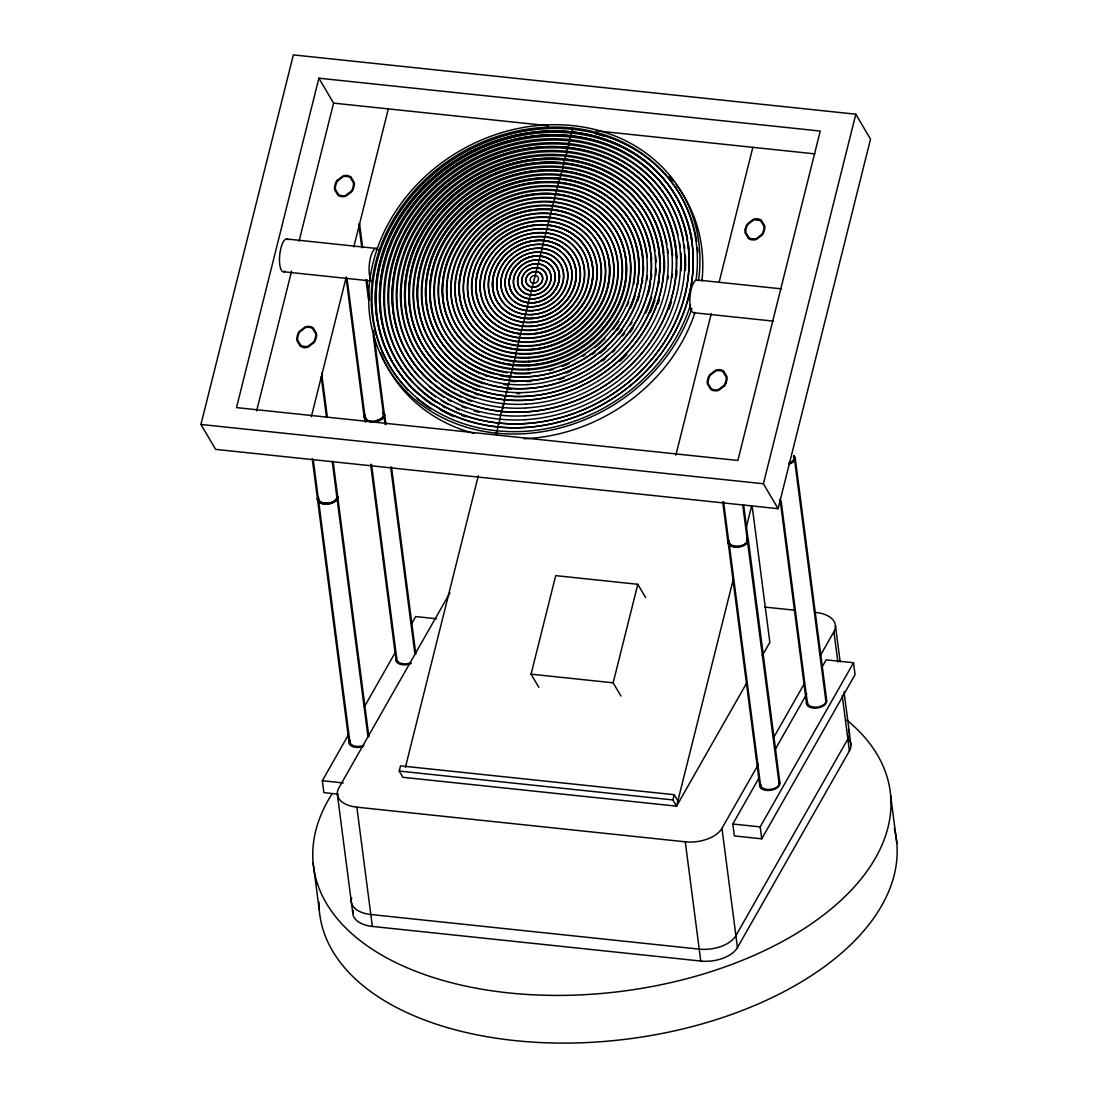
<?xml version="1.0" encoding="UTF-8"?>
<svg xmlns="http://www.w3.org/2000/svg" width="1098" height="1098" viewBox="0 0 1098 1098"><rect width="100%" height="100%" fill="white"/><g stroke="black" fill="none" stroke-linecap="round" stroke-linejoin="round"><path stroke-width="1.5" d="M497.27 430.8L498.368 423.018M499.206 422.552L501.278 411.379L501.978 412.505L502.253 407.495L502.925 408.58L503.227 403.611M505.162 395.843L503.872 404.668L503.227 403.57M506.137 391.972L505.766 396.831L505.176 395.815M507.811 387.402L508.072 384.204M500.263 375.64A108.057 93.742 -30.5 0 0 510.515 377.232L510.982 372.551M513.905 360.913L511.462 373.32L510.995 372.524M518.75 341.505L514.317 361.558L513.905 360.871M521.66 329.867L518.764 341.464M526.518 310.459L521.674 329.825M534.287 279.4L526.532 310.418M200.934 424.459L293.358 54.9L855.822 114.206L870.522 139.13L778.098 508.69L215.633 449.384L200.934 424.459L763.398 483.765L778.098 508.69M318.9 78.191L236.509 407.605L737.87 460.46L820.247 131.06L318.9 78.191L333.586 103.116L299.054 241.203M256.616 410.899L291.574 271.151M311.352 416.664L346.295 276.916M353.789 246.981L388.321 108.894M746.956 682.544L676.56 806.152L402.911 777.302L399.233 771.07L400.537 765.855L674.186 794.705L677.864 800.936M405.395 767.365L478.316 475.791M538.844 687.348L531.061 674.158L555.698 575.626L637.801 584.287L645.583 597.477M620.933 696.008L613.151 682.819L637.801 584.287M675.874 455.107L711.243 313.699M719.149 282.09L752.844 147.338M733.327 579.195L676.56 806.152L672.882 799.92L674.186 794.705M746.16 527.836L751.554 506.302M763.398 483.765L855.822 114.206M534.301 279.317L535.275 275.488M535.275 275.447L540.12 256.067M540.134 256.04L543.03 244.429M543.043 244.387L547.888 225.021M547.902 224.98L550.798 213.369M335.48 183.201L334.533 186.976A13.574 11.776 -30.5 0 0 334.684 189.83L337.978 195.266A8.935 7.741 -30.5 0 0 340.696 196.46L342.905 196.693A8.935 7.741 -30.5 0 0 346.062 196.117L351.827 191.642A13.574 11.776 -30.5 0 0 353.364 188.952L354.311 185.191A13.574 11.776 -30.5 0 0 354.16 182.337L350.866 176.902M336.249 183.448L335.384 186.893A12.407 10.76 -30.5 0 0 335.521 189.515L338.527 194.47A8.166 7.082 -30.5 0 0 341.011 195.568L343.029 195.773A8.166 7.082 -30.5 0 0 345.925 195.252L351.195 191.162A12.407 10.76 -30.5 0 0 352.595 188.719L353.46 185.274A12.407 10.76 -30.5 0 0 353.323 182.652L350.317 177.698A8.166 7.082 -30.5 0 0 347.833 176.6L345.815 176.38A8.166 7.082 -30.5 0 0 342.919 176.915L337.649 181.005M725.339 382.873L726.203 379.428A12.407 10.76 -30.5 0 0 726.066 376.82L723.06 371.851A8.166 7.082 -30.5 0 0 720.576 370.767L718.559 370.548A8.166 7.082 -30.5 0 0 715.663 371.083L710.392 375.173A12.407 10.76 -30.5 0 0 708.992 377.616L708.128 381.061A12.407 10.76 -30.5 0 0 708.265 383.682L711.271 388.637A8.166 7.082 -30.5 0 0 713.755 389.735L715.772 389.941A8.166 7.082 -30.5 0 0 718.668 389.419L723.939 385.329M726.107 383.12L727.054 379.359A13.574 11.776 -30.5 0 0 726.903 376.504L723.609 371.069M550.812 213.341L553.708 201.73M553.721 201.689L555.657 193.962M555.657 193.934L558.566 182.323M558.58 182.282L563.027 167.774L562.451 166.8L564.015 163.931L563.425 162.916M563.425 162.875L566.993 152.402L566.335 151.263M338.362 794.183L323.883 792.646L322.332 780.719L348.395 734.878M364.385 706.783L395.486 652.061M411.476 623.966L415.675 616.568L436.606 618.778M449.947 592.81L338.843 787.925A29.07 16.333 -7.4 0 0 356.864 807.181L372.359 926.424L700.771 961.052A29.07 16.333 -7.4 0 0 737.444 947.56L849.399 750.963A29.07 16.333 -7.4 0 0 849.166 739.997M762.218 655.739L769.849 642.33L752.185 506.343M737.444 947.56L721.962 828.317L758.43 764.277M773.692 737.458L804.23 683.848M820.343 655.547L833.917 631.707A29.07 16.333 -7.4 0 0 815.883 612.451M821.949 667.241L826.149 659.857L853.517 662.739L855.067 674.666L761.724 838.817L734.356 835.935L732.805 824.008L758.883 778.166M774.859 750.058L806.81 693.867M761.724 838.817L760.173 826.89L853.517 662.739M566.335 151.236L568.984 144.703L568.27 143.509L569.972 140.86L569.244 139.624L570.96 137.017L570.219 135.74L571.962 133.174L571.18 131.856M571.193 131.829L572.95 129.331L572.154 127.986M337.017 180.525L342.782 176.051A8.935 7.741 -30.5 0 1 350.687 176.888M724.57 385.81L718.806 390.284A8.935 7.741 -30.5 0 1 715.649 390.861L713.439 390.627A8.935 7.741 -30.5 0 1 710.722 389.433L707.428 383.998A13.574 11.776 -30.5 0 1 707.277 381.143L708.224 377.369A13.574 11.776 -30.5 0 1 709.761 374.692L715.525 370.218A8.935 7.741 -30.5 0 1 723.431 371.055M345.939 175.474L348.148 175.707M756.289 219.669L758.306 219.888M753.503 239.062L751.499 238.856M305.299 346.666L303.281 346.446M305.162 347.572L302.966 347.339M718.682 369.642L720.892 369.875M333.586 103.116L548.451 125.776M596.2 130.813L814.84 153.871M697.038 279.963L781.543 288.87M286.688 238.98L376.257 248.423M693.758 312.738L773.198 321.11M283.421 271.741L371.302 281.006M764.839 607.07L795.474 610.296M531.061 674.158L613.151 682.819M399.233 771.07L672.882 799.92M322.332 780.719L343.262 782.929M732.805 824.008L760.173 826.89M356.864 807.181L685.276 841.809A29.07 16.333 -7.4 0 0 721.962 828.317M749.014 237.758L745.995 232.79A12.407 10.76 -30.5 0 1 745.858 230.182L746.722 226.737A12.407 10.76 -30.5 0 1 748.136 224.28L753.406 220.19A8.166 7.082 -30.5 0 1 760.64 220.959L763.796 225.941A12.407 10.76 -30.5 0 1 763.934 228.549L763.083 231.994A12.407 10.76 -30.5 0 1 761.669 234.45L756.398 238.541A8.166 7.082 -30.5 0 1 749.165 237.772M300.797 345.362L297.791 340.394A12.407 10.76 -30.5 0 1 297.654 337.786L298.505 334.341A12.407 10.76 -30.5 0 1 299.919 331.884L305.189 327.794A8.166 7.082 -30.5 0 1 308.085 327.273L310.089 327.478A8.166 7.082 -30.5 0 1 312.573 328.577L315.593 333.531A12.407 10.76 -30.5 0 1 315.73 336.153L314.865 339.598A12.407 10.76 -30.5 0 1 313.465 342.041L308.181 346.131A8.166 7.082 -30.5 0 1 300.948 345.376M300.248 346.144L296.954 340.723A13.574 11.776 -30.5 0 1 296.803 337.855L297.75 334.094A13.574 11.776 -30.5 0 1 299.287 331.404L305.052 326.93A8.935 7.741 -30.5 0 1 308.209 326.367L310.405 326.586A8.935 7.741 -30.5 0 1 313.122 327.78L316.416 333.216A13.574 11.776 -30.5 0 1 316.567 336.07L315.634 339.845A13.574 11.776 -30.5 0 1 314.097 342.521L308.318 346.995A8.935 7.741 -30.5 0 1 300.413 346.158M510.515 377.232L510.021 376.408L508.621 385.069L508.086 384.163M506.137 391.931L506.727 392.906L507.111 388.088L507.674 388.994A121.027 104.983 -30.5 0 0 511.009 389.296M498.382 422.977L499.123 424.253M496.433 430.745L497.229 432.09M495.843 433.092L497.284 435.522M890.643 795.583L896.833 843.291M835.427 625.489L840.162 661.916M844.033 691.726L850.909 744.732M833.917 631.707L837.843 661.943M842.207 695.528L849.399 750.963M795.144 457.564L826.739 700.826M794.279 457.674L825.874 700.936M781.117 500.812L807.414 703.242M780.033 499.219L806.536 703.351M748.328 539.887L779.923 783.149M743.579 504.613L748.205 540.23M742.715 504.751L779.058 783.258M729.003 542.302L760.598 785.564M723.555 501.704L728.852 542.467M728.139 542.412L759.734 785.674M722.704 501.841L727.988 542.563M685.276 841.809L700.771 961.052M384.671 414.289L385.988 424.487M391.519 467.021L415.813 654.147M359.581 223.841L362.656 247.517M366.828 279.633L369.463 299.919M373.416 330.347L384.396 414.866M383.806 414.399L385.124 424.597M390.655 467.13L414.948 654.243M358.73 224.061L361.805 247.709M365.977 279.812L368.393 298.395M373.21 335.563L383.531 414.962M365.552 418.407L366.005 421.797M371.522 464.33L396.927 659.953M347.023 278.343L365.044 417.103M364.467 416.801L365.126 421.906M370.657 464.44L396.062 660.063M346.172 278.521L364.179 417.213M321.645 373.155L327.369 417.24M333.092 461.338L368.873 736.703M321.234 376.751L326.518 417.418M332.241 461.462L367.995 736.813M313.301 460.117L349.974 742.523M312.216 458.552L349.109 742.632M337.333 794.156L352.815 913.399M313.081 862.534L319.285 910.228M410.968 662.684A9.306 5.229 -7.4 0 1 397.325 660.612M411.119 663.563A10.17 5.723 -7.4 0 1 399.343 663.961A10.17 5.723 -7.4 0 1 396.707 657.633M383.284 412.56A9.306 5.229 -7.4 0 1 376.93 420.205M366.128 418.036A9.306 5.229 -7.4 0 1 365.909 417.707M383.504 412.45A10.17 5.723 -7.4 0 1 375.077 421.481A10.17 5.723 -7.4 0 1 364.852 414.783M382.969 413.452A9.306 5.229 -7.4 0 1 375.681 421.11A9.306 5.229 -7.4 0 1 365.044 416.595M825.586 699.44A9.306 5.229 -7.4 0 1 817.708 706.988A9.306 5.229 -7.4 0 1 807.593 702.047M825.586 698.987A10.17 5.723 -7.4 0 1 816.788 708.059A10.17 5.723 -7.4 0 1 807.181 700.922M793.758 455.848A9.306 5.229 -7.4 0 1 788.666 463.15M793.991 455.739A10.17 5.723 -7.4 0 1 788.707 464.07M383.367 412.697A10.17 5.723 -7.4 0 1 374.94 421.714A10.17 5.723 -7.4 0 1 364.714 415.03M335.535 182.995A13.574 11.776 -30.5 0 1 337.072 180.319M336.29 183.27A12.407 10.76 -30.5 0 1 337.704 180.813M336.702 494.773A10.17 5.723 -7.4 0 1 328.261 503.804A10.17 5.723 -7.4 0 1 318.036 497.106M336.578 496.022A9.306 5.229 -7.4 0 1 327.671 503.364A9.306 5.229 -7.4 0 1 318.626 497.669M747.175 538.061A10.17 5.723 -7.4 0 1 738.748 547.079A10.17 5.723 -7.4 0 1 728.523 540.381M746.777 538.802A9.306 5.229 -7.4 0 1 738.625 546.598A9.306 5.229 -7.4 0 1 729.099 540.943M726.053 383.326A13.574 11.776 -30.5 0 1 724.515 386.016M725.298 383.065A12.407 10.76 -30.5 0 1 723.884 385.522M793.854 455.986A10.17 5.723 -7.4 0 1 789.229 464.097M793.442 456.727A9.306 5.229 -7.4 0 1 788.844 463.685M284.986 271.165A16.47 5.325 -84 0 1 279.729 255.079A16.47 5.325 -84 0 1 288.115 239.721M370.644 279.057A16.47 5.325 -84 0 1 370.602 257.22A16.47 5.325 -84 0 1 378.33 250.015M694.938 312.422A16.47 5.325 -84 0 1 690.134 295.486A16.47 5.325 -84 0 1 698.465 280.704M507.207 372.771A103.734 89.981 -30.5 0 1 437.306 269.188A103.734 89.981 -30.5 0 1 555.204 186.742A103.734 89.981 -30.5 0 1 633.711 284.313M628.756 301.909A103.734 89.981 -30.5 0 1 627.123 305.889M618.847 321.22A103.734 89.981 -30.5 0 1 612.821 329.606M604.929 338.555A103.734 89.981 -30.5 0 1 594.91 347.668M585.124 354.791A103.734 89.981 -30.5 0 1 582.558 356.411M569.203 363.534A103.734 89.981 -30.5 0 1 562.231 366.43M553.667 369.312A103.734 89.981 -30.5 0 1 549.329 370.493M530.32 373.581A103.734 89.981 -30.5 0 1 514.331 373.581M493.153 373.883A108.057 93.742 -30.5 0 1 434.616 264.055A108.057 93.742 -30.5 0 1 552.569 182.666A108.057 93.742 -30.5 0 1 639.201 273.114M638.528 280.237A108.057 93.742 -30.5 0 1 637.856 284.519M635.111 295.87A108.057 93.742 -30.5 0 1 630.389 308.373M618.888 328.014A108.057 93.742 -30.5 0 1 617.049 330.484M594.965 352.458A108.057 93.742 -30.5 0 1 592.44 354.352M480.169 373.663A112.38 97.489 -30.5 0 1 475.516 202.636A112.38 97.489 -30.5 0 1 642.893 256.754M643.524 265.496A112.38 97.489 -30.5 0 1 643.469 271.384M642.701 280.278A112.38 97.489 -30.5 0 1 642.261 283.243M639.585 295.06A112.38 97.489 -30.5 0 1 637.705 300.907M622.278 329.963A112.38 97.489 -30.5 0 1 619.368 333.806M606.137 348.025A112.38 97.489 -30.5 0 1 599.961 353.364M570.617 371.22A112.38 97.489 -30.5 0 1 566.088 373.114M531.583 381.322A112.38 97.489 -30.5 0 1 526.82 381.637M515.786 381.637A112.38 97.489 -30.5 0 1 511.119 381.308M487.183 376.312A112.38 97.489 -30.5 0 1 484.342 375.31M483.889 379.537A116.704 101.236 -30.5 0 1 471.207 201.195A116.704 101.236 -30.5 0 1 647.244 257.399M647.381 275.694A116.704 101.236 -30.5 0 1 646.873 280.319M632.036 322.263A116.704 101.236 -30.5 0 1 630.321 325.063M624.68 333.257A116.704 101.236 -30.5 0 1 622.635 335.892M564.139 377.918A116.704 101.236 -30.5 0 1 559.335 379.579M507.015 384.89A116.704 101.236 -30.5 0 1 503.831 384.465M483.559 383.778A121.027 104.983 -30.5 0 1 464.687 201.552A121.027 104.983 -30.5 0 1 650.318 248.848M651.059 253.473A121.027 104.983 -30.5 0 1 651.704 259.704M651.69 273.965A121.027 104.983 -30.5 0 1 651.238 278.755M650.565 283.558A121.027 104.983 -30.5 0 1 648.136 294.703M633.107 327.973A121.027 104.983 -30.5 0 1 629.895 332.708M614.853 350.289A121.027 104.983 -30.5 0 1 612.739 352.321M605.012 359.06A121.027 104.983 -30.5 0 1 602.706 360.885M448.766 369.436A125.35 108.729 -30.5 0 1 481.048 185.864A125.35 108.729 -30.5 0 1 654.998 250.948M655.616 255.765A125.35 108.729 -30.5 0 1 656.082 262.271M656.124 268.832A125.35 108.729 -30.5 0 1 655.753 275.433M651.732 296.885A125.35 108.729 -30.5 0 1 645.761 313.026M519.793 393.592A125.35 108.729 -30.5 0 1 516.87 393.564M480.155 386.963A125.35 108.729 -30.5 0 1 452.582 372.414M462.601 383.751A129.674 112.476 -30.5 0 1 480.046 182.172A129.674 112.476 -30.5 0 1 660.186 271.879M659.39 280.429A129.674 112.476 -30.5 0 1 658.965 283.284M654.93 300.303A129.674 112.476 -30.5 0 1 650.222 312.82M477.205 390.284A129.674 112.476 -30.5 0 1 473.169 388.733M468.407 391.231A133.997 116.237 -30.5 0 1 465.017 187.333A133.997 116.237 -30.5 0 1 663.823 252.718M664.427 259.938A133.997 116.237 -30.5 0 1 664.468 270.163M659.404 299.562A133.997 116.237 -30.5 0 1 658.004 303.913M626.876 354.448A133.997 116.237 -30.5 0 1 619.972 361.242M478.124 394.978A133.997 116.237 -30.5 0 1 475.31 393.99M455.437 389.406A138.321 119.984 -30.5 0 1 464.866 182.913A138.321 119.984 -30.5 0 1 666.898 244.511M667.625 248.903A138.321 119.984 -30.5 0 1 668.174 253.336M668.243 275.941A138.321 119.984 -30.5 0 1 667.927 278.988M474.858 398.203A138.321 119.984 -30.5 0 1 460.776 392.247M436.496 381.486A142.644 123.731 -30.5 0 1 478.275 170.451A142.644 123.731 -30.5 0 1 672.635 255.601M672.566 274.28A142.644 123.731 -30.5 0 1 672.278 277.41M471.509 401.388A142.644 123.731 -30.5 0 1 467.062 399.672M461.297 397.147A142.644 123.731 -30.5 0 1 441.327 385.261M431.143 382.543A146.954 127.478 -30.5 0 1 474.212 168.433A146.954 127.478 -30.5 0 1 675.956 247.009M676.533 251.717A146.954 127.478 -30.5 0 1 677.027 258.057M676.986 270.89A146.954 127.478 -30.5 0 1 676.615 275.735M671.523 301.525A146.954 127.478 -30.5 0 1 668.847 309.458M463.534 402.705A146.954 127.478 -30.5 0 1 459.088 400.729M451.909 397.064A146.954 127.478 -30.5 0 1 434.753 385.576M419.985 377.753A151.277 131.225 -30.5 0 1 472.456 165.18A151.277 131.225 -30.5 0 1 677.974 234.917M679.607 242.836A151.277 131.225 -30.5 0 1 680.348 247.668M680.884 252.526A151.277 131.225 -30.5 0 1 681.185 270.643M479.016 412.354A151.277 131.225 -30.5 0 1 474.103 410.94M466.115 408.209A151.277 131.225 -30.5 0 1 461.448 406.329M450.949 401.319A151.277 131.225 -30.5 0 1 448.053 399.727M443.812 397.202A151.277 131.225 -30.5 0 1 429.332 386.633M435.604 396.858A155.6 134.972 -30.5 0 1 461.723 167.225A155.6 134.972 -30.5 0 1 683.478 240.16M684.287 245.101A155.6 134.972 -30.5 0 1 684.727 248.423M685.33 255.134A155.6 134.972 -30.5 0 1 685.385 270.41M459.376 409.966A155.6 134.972 -30.5 0 1 456.219 408.58M448.56 404.805A155.6 134.972 -30.5 0 1 441.218 400.564M412.299 382.131A159.924 138.732 -30.5 0 1 473.211 156.355A159.924 138.732 -30.5 0 1 687.623 239.076M688.556 244.881A159.924 138.732 -30.5 0 1 689.091 249.287M465.813 416.869A159.924 138.732 -30.5 0 1 461.517 415.305M445.088 407.701A159.924 138.732 -30.5 0 1 442.48 406.233M436.139 402.335A159.924 138.732 -30.5 0 1 418.256 388.212M419.011 394.69A164.247 142.479 -30.5 0 1 466.032 156.026A164.247 142.479 -30.5 0 1 692.275 240.956M453.776 416.609A164.247 142.479 -30.5 0 1 439.996 409.664M432.214 404.819A164.247 142.479 -30.5 0 1 422.469 397.613M408.168 390.298A168.57 146.226 -30.5 0 1 470.438 149.438A168.57 146.226 -30.5 0 1 696.681 241.491M697.463 247.668A168.57 146.226 -30.5 0 1 697.861 252.334M430.828 408.991A168.57 146.226 -30.5 0 1 417.144 398.739M690.505 304.75A168.57 146.226 -30.5 0 1 421.975 401.937A168.57 146.226 -30.5 0 1 479.401 143.399A168.57 146.226 -30.5 0 1 696.132 279.427M676.19 184.725A171.178 148.491 -30.5 0 1 701.896 281.074M694.773 313.177A171.178 148.491 -30.5 0 1 524.089 438.733M474.075 433.422A171.178 148.491 -30.5 0 1 380.718 352.719M595.432 133.819A171.178 148.491 -30.5 0 1 605.025 136.372M669.245 176.353A171.178 148.491 -30.5 0 1 673.307 181.074M691.905 308.318A171.178 148.491 -30.5 0 1 418.585 402.554A171.178 148.491 -30.5 0 1 479.634 140.805A171.178 148.491 -30.5 0 1 698.644 279.427M364.014 745.254A9.306 5.229 -7.4 0 1 354.297 745.981A9.306 5.229 -7.4 0 1 350.152 741.342M362.875 746.613A10.17 5.723 -7.4 0 1 351.868 746.297A10.17 5.723 -7.4 0 1 349.754 740.203M336.551 495.459A9.306 5.229 -7.4 0 1 328.673 503.021A9.306 5.229 -7.4 0 1 318.571 498.08M336.564 495.02A10.17 5.723 -7.4 0 1 327.767 504.078A10.17 5.723 -7.4 0 1 318.159 496.941M778.77 781.762A9.306 5.229 -7.4 0 1 770.892 789.311A9.306 5.229 -7.4 0 1 760.777 784.37M778.77 781.309A10.17 5.723 -7.4 0 1 769.973 790.382A10.17 5.723 -7.4 0 1 760.365 783.245M746.942 538.171A9.306 5.229 -7.4 0 1 739.956 545.953A9.306 5.229 -7.4 0 1 729.127 541.492M372.359 926.424A29.07 16.333 -7.4 0 1 353.089 910.187M848.356 729.305A29.07 16.333 -7.4 0 1 847.848 739.036L735.893 935.633A29.07 16.333 -7.4 0 1 699.22 949.125L370.808 914.497A29.07 16.333 -7.4 0 1 351.703 897.711M894.321 828.414A290.778 163.437 -7.4 0 1 628.07 1038.969A290.778 163.437 -7.4 0 1 318.942 901.952M846.778 720.068A290.778 163.437 -7.4 0 1 629.415 990.259A290.778 163.437 -7.4 0 1 332.255 793.538M745.13 229.304L745.02 230.251A13.574 11.776 -30.5 0 0 745.171 233.119L748.465 238.541A8.935 7.741 -30.5 0 0 751.183 239.735L753.379 239.968A8.935 7.741 -30.5 0 0 756.536 239.391L762.314 234.931A13.574 11.776 -30.5 0 0 763.837 232.241L764.784 228.48A13.574 11.776 -30.5 0 0 764.633 225.612L761.339 220.19A8.935 7.741 -30.5 0 0 758.622 218.996L756.426 218.763A8.935 7.741 -30.5 0 0 753.269 219.339L747.491 223.814A13.574 11.776 -30.5 0 0 745.954 226.49L745.13 229.304M524.158 427.534A164.288 142.52 -30.5 0 0 676.752 197.516A164.288 142.52 -30.5 0 0 401.978 213.039A164.288 142.52 -30.5 0 0 524.158 427.534A164.247 142.479 -30.5 0 0 676.711 197.544A164.247 142.479 -30.5 0 0 402.005 213.053A164.247 142.479 -30.5 0 0 524.171 427.493M524.432 423.636A159.965 138.76 -30.5 0 0 673.005 199.671A159.965 138.76 -30.5 0 0 405.464 214.783A159.965 138.76 -30.5 0 0 524.432 423.636A159.924 138.732 -30.5 0 0 672.964 199.685A159.924 138.732 -30.5 0 0 405.491 214.796A159.924 138.732 -30.5 0 0 524.432 423.595M524.693 419.738A155.642 135.013 -30.5 0 0 669.245 201.826A155.642 135.013 -30.5 0 0 408.936 216.526A155.642 135.013 -30.5 0 0 524.693 419.738M524.968 415.799A151.277 131.225 -30.5 0 0 665.47 203.995A151.277 131.225 -30.5 0 0 412.45 218.296A151.277 131.225 -30.5 0 0 524.968 415.799M525.228 411.942A147.008 127.519 -30.5 0 0 661.751 206.136A147.008 127.519 -30.5 0 0 415.909 220.025A147.008 127.519 -30.5 0 0 525.228 411.942A146.954 127.478 -30.5 0 0 661.723 206.149A146.954 127.478 -30.5 0 0 415.936 220.039A146.954 127.478 -30.5 0 0 525.228 411.901M525.503 408.003A142.644 123.731 -30.5 0 0 657.976 208.304A142.644 123.731 -30.5 0 0 419.422 221.782A142.644 123.731 -30.5 0 0 525.503 408.003M525.764 404.133A138.362 120.011 -30.5 0 0 654.257 210.432A138.362 120.011 -30.5 0 0 422.867 223.512A138.362 120.011 -30.5 0 0 525.764 404.133M526.024 400.235A134.038 116.264 -30.5 0 0 650.51 212.587A134.038 116.264 -30.5 0 0 426.34 225.255A134.038 116.264 -30.5 0 0 526.024 400.235A133.997 116.237 -30.5 0 0 650.469 212.614A133.997 116.237 -30.5 0 0 426.381 225.268A133.997 116.237 -30.5 0 0 526.038 400.207M526.299 396.337A129.715 112.518 -30.5 0 0 646.763 214.741A129.715 112.518 -30.5 0 0 429.826 226.998A129.715 112.518 -30.5 0 0 526.299 396.337A129.674 112.476 -30.5 0 0 646.722 214.769A129.674 112.476 -30.5 0 0 429.867 227.012A129.674 112.476 -30.5 0 0 526.299 396.309M526.56 392.411A125.35 108.729 -30.5 0 0 642.975 216.924A125.35 108.729 -30.5 0 0 433.339 228.755A125.35 108.729 -30.5 0 0 526.56 392.411M526.834 388.541A121.068 105.024 -30.5 0 0 639.269 219.051A121.068 105.024 -30.5 0 0 436.784 230.484A121.068 105.024 -30.5 0 0 526.834 388.541A121.027 104.983 -30.5 0 0 639.228 219.065A121.027 104.983 -30.5 0 0 436.826 230.511A121.027 104.983 -30.5 0 0 526.834 388.514M527.095 384.643A116.745 101.277 -30.5 0 0 635.522 221.206A116.745 101.277 -30.5 0 0 440.271 232.227A116.745 101.277 -30.5 0 0 527.095 384.643M527.356 380.745A112.421 97.516 -30.5 0 0 631.775 223.361A112.421 97.516 -30.5 0 0 443.757 233.984A112.421 97.516 -30.5 0 0 527.356 380.745A112.38 97.489 -30.5 0 0 631.734 223.374A112.38 97.489 -30.5 0 0 443.784 233.998A112.38 97.489 -30.5 0 0 527.369 380.718M527.63 376.847A108.098 93.769 -30.5 0 0 628.029 225.515A108.098 93.769 -30.5 0 0 447.229 235.727A108.098 93.769 -30.5 0 0 527.63 376.847M527.63 376.82A108.057 93.742 -30.5 0 0 627.987 225.529A108.057 93.742 -30.5 0 0 447.27 235.741A108.057 93.742 -30.5 0 0 527.63 376.82M527.891 372.922A103.734 89.981 -30.5 0 0 624.24 227.684A103.734 89.981 -30.5 0 0 450.743 237.484A103.734 89.981 -30.5 0 0 527.891 372.922M528.165 369.052A99.451 86.275 -30.5 0 0 620.535 229.811A99.451 86.275 -30.5 0 0 454.201 239.213A99.451 86.275 -30.5 0 0 528.165 369.052M528.426 365.154A95.128 82.528 -30.5 0 0 616.788 231.966A95.128 82.528 -30.5 0 0 457.674 240.956A95.128 82.528 -30.5 0 0 528.426 365.154A95.087 82.487 -30.5 0 0 616.747 231.994A95.087 82.487 -30.5 0 0 457.715 240.97A95.087 82.487 -30.5 0 0 528.426 365.126M528.701 361.228A90.763 78.74 -30.5 0 0 613 234.149A90.763 78.74 -30.5 0 0 461.187 242.727A90.763 78.74 -30.5 0 0 528.701 361.228M528.962 357.317A86.454 74.993 -30.5 0 0 609.253 236.303A86.454 74.993 -30.5 0 0 464.674 244.47A86.454 74.993 -30.5 0 0 528.962 357.317M529.222 353.46A82.172 71.274 -30.5 0 0 605.533 238.431A82.172 71.274 -30.5 0 0 468.119 246.199A82.172 71.274 -30.5 0 0 529.222 353.46M529.497 349.562A77.848 67.527 -30.5 0 0 601.786 240.586A77.848 67.527 -30.5 0 0 471.605 247.942A77.848 67.527 -30.5 0 0 529.497 349.562M529.497 349.521A77.807 67.486 -30.5 0 0 601.759 240.599A77.807 67.486 -30.5 0 0 471.632 247.956A77.807 67.486 -30.5 0 0 529.497 349.521M529.758 345.623A73.484 63.739 -30.5 0 0 598.012 242.754A73.484 63.739 -30.5 0 0 475.118 249.699A73.484 63.739 -30.5 0 0 529.758 345.623M530.032 341.725A69.16 59.992 -30.5 0 0 594.265 244.909A69.16 59.992 -30.5 0 0 478.591 251.442A69.16 59.992 -30.5 0 0 530.032 341.725M530.293 337.868A64.878 56.273 -30.5 0 0 590.546 247.036A64.878 56.273 -30.5 0 0 482.049 253.171A64.878 56.273 -30.5 0 0 530.293 337.868M530.567 333.97A60.555 52.526 -30.5 0 0 586.799 249.191A60.555 52.526 -30.5 0 0 485.522 254.914A60.555 52.526 -30.5 0 0 530.567 333.97M530.567 333.929A60.514 52.498 -30.5 0 0 586.757 249.219A60.514 52.498 -30.5 0 0 485.563 254.928A60.514 52.498 -30.5 0 0 530.567 333.929M530.828 330.031A56.19 48.737 -30.5 0 0 583.011 251.373A56.19 48.737 -30.5 0 0 489.035 256.685A56.19 48.737 -30.5 0 0 530.828 330.031M531.103 326.133A51.867 44.991 -30.5 0 0 579.264 253.528A51.867 44.991 -30.5 0 0 492.522 258.428A51.867 44.991 -30.5 0 0 531.103 326.133M531.363 322.236A47.543 41.244 -30.5 0 0 575.517 255.669A47.543 41.244 -30.5 0 0 496.008 260.171A47.543 41.244 -30.5 0 0 531.363 322.236M531.624 318.379A43.261 37.538 -30.5 0 0 571.811 257.81A43.261 37.538 -30.5 0 0 499.453 261.9A43.261 37.538 -30.5 0 0 531.624 318.379A43.22 37.497 -30.5 0 0 571.77 257.824A43.22 37.497 -30.5 0 0 499.48 261.914A43.22 37.497 -30.5 0 0 531.624 318.338M531.899 314.44A38.897 33.75 -30.5 0 0 568.023 259.979A38.897 33.75 -30.5 0 0 502.966 263.657A38.897 33.75 -30.5 0 0 531.899 314.44M532.159 310.542A34.573 29.989 -30.5 0 0 564.276 262.134A34.573 29.989 -30.5 0 0 506.453 265.4A34.573 29.989 -30.5 0 0 532.159 310.542M532.42 306.685A30.305 26.283 -30.5 0 0 560.57 264.261A30.305 26.283 -30.5 0 0 509.897 267.13A30.305 26.283 -30.5 0 0 532.42 306.685M532.695 302.787A25.981 22.536 -30.5 0 0 556.823 266.416A25.981 22.536 -30.5 0 0 513.37 268.873A25.981 22.536 -30.5 0 0 532.695 302.787A25.94 22.495 -30.5 0 0 556.864 266.581A25.94 22.495 -30.5 0 0 513.493 269.024A25.94 22.495 -30.5 0 0 532.777 302.883A25.94 22.495 -30.5 0 0 556.782 266.443A25.94 22.495 -30.5 0 0 513.411 268.886A25.94 22.495 -30.5 0 0 532.695 302.746M532.969 298.848A21.617 18.748 -30.5 0 0 553.035 268.598A21.617 18.748 -30.5 0 0 516.884 270.643A21.617 18.748 -30.5 0 0 532.969 298.848M533.23 294.95A17.294 15.001 -30.5 0 0 549.288 270.753A17.294 15.001 -30.5 0 0 520.37 272.386A17.294 15.001 -30.5 0 0 533.23 294.95M533.491 291.094A13.011 11.282 -30.5 0 0 545.582 272.88A13.011 11.282 -30.5 0 0 523.815 274.116A13.011 11.282 -30.5 0 0 533.491 291.094A12.97 11.255 -30.5 0 0 545.569 272.949A12.97 11.255 -30.5 0 0 523.883 274.171A12.97 11.255 -30.5 0 0 533.518 291.107M533.765 287.196A8.688 7.535 -30.5 0 0 541.822 275.035A8.688 7.535 -30.5 0 0 527.301 275.859A8.688 7.535 -30.5 0 0 533.765 287.196A8.647 7.494 -30.5 0 0 541.794 275.049A8.647 7.494 -30.5 0 0 527.328 275.873A8.647 7.494 -30.5 0 0 533.765 287.154M534.026 283.257A4.323 3.747 -30.5 0 0 538.047 277.204A4.323 3.747 -30.5 0 0 530.814 277.616A4.323 3.747 -30.5 0 0 534.026 283.257M533.271 295.019A17.294 15.001 -30.5 0 0 549.329 270.808A17.294 15.001 -30.5 0 0 520.411 272.441A17.294 15.001 -30.5 0 0 533.271 295.019M533.024 298.958A21.617 18.748 -30.5 0 0 553.09 268.694A21.617 18.748 -30.5 0 0 516.952 270.739A21.617 18.748 -30.5 0 0 533.024 298.958M532.53 306.822A30.25 26.242 -30.5 0 0 560.639 264.467A30.25 26.242 -30.5 0 0 510.035 267.322A30.25 26.242 -30.5 0 0 532.53 306.822M532.283 310.761A34.573 29.989 -30.5 0 0 564.399 262.353A34.573 29.989 -30.5 0 0 506.576 265.62A34.573 29.989 -30.5 0 0 532.283 310.761M532.036 314.687A38.897 33.75 -30.5 0 0 568.174 260.226A38.897 33.75 -30.5 0 0 503.117 263.904A38.897 33.75 -30.5 0 0 532.036 314.687M531.803 318.626A43.22 37.497 -30.5 0 0 571.934 258.112A43.22 37.497 -30.5 0 0 499.659 262.202A43.22 37.497 -30.5 0 0 531.803 318.626M531.556 322.565A47.543 41.244 -30.5 0 0 575.709 255.999A47.543 41.244 -30.5 0 0 496.186 260.487A47.543 41.244 -30.5 0 0 531.556 322.565M531.308 326.49A51.867 44.991 -30.5 0 0 579.483 253.885A51.867 44.991 -30.5 0 0 492.728 258.785A51.867 44.991 -30.5 0 0 531.308 326.49M531.061 330.429A56.19 48.737 -30.5 0 0 583.244 251.758A56.19 48.737 -30.5 0 0 489.269 257.069A56.19 48.737 -30.5 0 0 531.061 330.429M530.814 334.368A60.514 52.498 -30.5 0 0 587.018 249.644A60.514 52.498 -30.5 0 0 485.81 255.367A60.514 52.498 -30.5 0 0 530.814 334.368M530.567 338.308A64.837 56.245 -30.5 0 0 590.793 247.53A64.837 56.245 -30.5 0 0 482.351 253.652A64.837 56.245 -30.5 0 0 530.567 338.308M530.334 342.233A69.16 59.992 -30.5 0 0 594.553 245.417A69.16 59.992 -30.5 0 0 478.893 251.95A69.16 59.992 -30.5 0 0 530.334 342.233M530.087 346.172A73.484 63.739 -30.5 0 0 598.328 243.303A73.484 63.739 -30.5 0 0 475.434 250.234A73.484 63.739 -30.5 0 0 530.087 346.172M529.84 350.111A77.807 67.486 -30.5 0 0 602.102 241.176A77.807 67.486 -30.5 0 0 471.975 248.532A77.807 67.486 -30.5 0 0 529.84 350.111M529.593 354.036A82.13 71.233 -30.5 0 0 605.863 239.062A82.13 71.233 -30.5 0 0 468.517 246.83A82.13 71.233 -30.5 0 0 529.593 354.036M529.346 357.975A86.454 74.993 -30.5 0 0 609.637 236.948A86.454 74.993 -30.5 0 0 465.058 245.115A86.454 74.993 -30.5 0 0 529.346 357.975M529.099 361.915A90.763 78.74 -30.5 0 0 613.398 234.835A90.763 78.74 -30.5 0 0 461.599 243.413A90.763 78.74 -30.5 0 0 529.099 361.915M528.852 365.84A95.087 82.487 -30.5 0 0 617.172 232.721A95.087 82.487 -30.5 0 0 458.141 241.697A95.087 82.487 -30.5 0 0 528.852 365.84M528.618 369.779A99.41 86.234 -30.5 0 0 620.946 230.594A99.41 86.234 -30.5 0 0 454.682 239.995A99.41 86.234 -30.5 0 0 528.618 369.779"/></g></svg>
